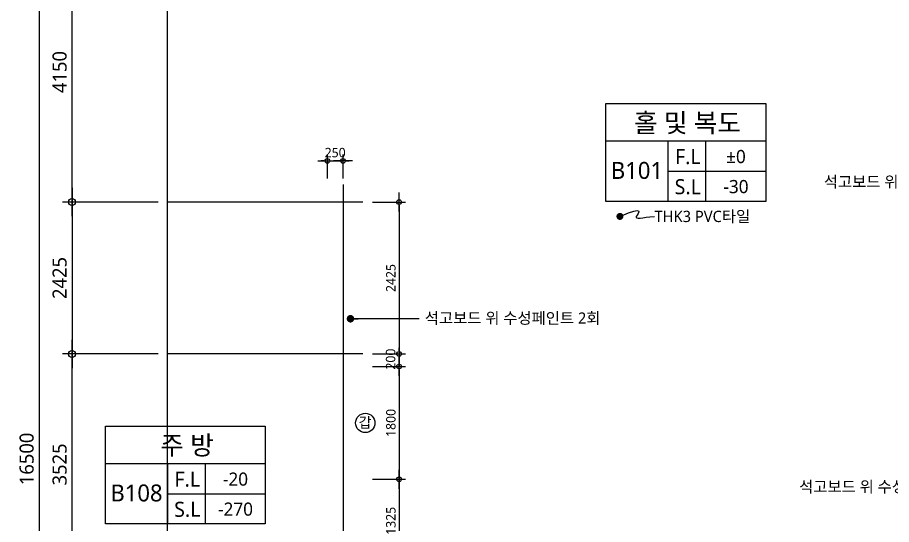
# Model space of a CAD drawing. Header units: millimetres. Extents: x 81033 to 452328, y -17390 to 42241.
# Drawn here: x 143956 to 157903, y 13278 to 21370 of the extents above; entities that cross this region are included whole.
import ezdxf
from ezdxf.enums import TextEntityAlignment as Align

# ---------------------------------------------------------------- set-up
doc = ezdxf.new("R2010")
doc.units = ezdxf.units.MM
doc.header["$LTSCALE"] = 100
doc.header["$MEASUREMENT"] = 0
doc.header["$PDSIZE"] = -10
doc.linetypes.add('CEN', pattern=[62, 60, -1, 0, -1])
doc.layers.get('0').update_dxf_attribs({"linetype": 'CONTINUOUS'})
doc.layers.get('Defpoints').update_dxf_attribs({"color": 171, "linetype": 'CONTINUOUS'})
for name, color, linetype in [('CEN(ST)', 1, 'CEN'), ('LED', 7, 'CONTINUOUS'), ('NDIM', 7, 'CONTINUOUS'), ('TEXT(MIN)', 7, 'CONTINUOUS'), ('TEXT(NOTE小)', 1, 'CONTINUOUS'), ('TEXT(실명)', 3, 'CONTINUOUS'), ('TEXT-기입', 6, 'CONTINUOUS'), ('TITLE', 7, 'CONTINUOUS')]:
    doc.layers.add(name, color=color, linetype=linetype)
doc.styles.add('CGS', font='cgse', dxfattribs={"bigfont": 'cgs'})
doc.styles.add('나눔바른고딕', font='NanumBarunGothic.ttf')
doc.dimstyles.new('NDIM 1200', dxfattribs={"dimscale": 75, "dimtxt": 3, "dimasz": 1, "dimexe": 2, "dimexo": 2, "dimgap": 1, "dimtad": 1, "dimdec": 0, "dimdsep": 46, "dimtxsty": 'CGS', "dimblk": 'DOT0', "dimcen": 1, "dimdle": 8, "dimclrd": 256, "dimclre": 256, "dimclrt": 256, "dimadec": 0, "dimazin": 0, "dimtfac": 1, "dimtdec": 0, "dimtix": 1, "dimtmove": 2, "dimatfit": 3, "dimldrblk": 'DOT0', "dimfxl": 1, "dimtolj": 1, "dimtzin": 0, "dimlwd": -1, "dimlwe": -1, "dimarcsym": 0})

# ---------------------------------------------------------------- blocks, each defined once
blk = doc.blocks.new('DOT0')
blk.add_line((-3, 0), (3, 0))
at = {"color": 6}
blk.add_circle((0, 0), 0.75, dxfattribs=at)
blk = doc.blocks.new('*D43')
at = {"layer": 'Defpoints', "color": 0, "ltscale": 0.4, "transparency": 16777216}
for p in [(146350, 18425), (144826, 16000), (146350, 16000)]:
    blk.add_point(p, dxfattribs=at)
at = {"layer": 'NDIM', "ltscale": 0.4, "transparency": 16777216}
for p, q in [((146200, 18425), (144676, 18425)), ((144826, 18350), (144826, 16075)), ((146200, 16000), (144676, 16000))]:
    blk.add_line(p, q, dxfattribs=at)
at = {"layer": 'NDIM', "ltscale": 0.4, "transparency": 16777216, "xscale": 75, "yscale": 75, "zscale": 75}
for p, rotation in [((144826, 18425), 90), ((144826, 16000), 270)]:
    blk.add_blockref('DOT0', p, dxfattribs=dict(at, rotation=rotation))
at = {"layer": 'NDIM', "ltscale": 0.4, "transparency": 16777216, "insert": (144629, 17212), "char_height": 225, "attachment_point": 5, "rotation": 90, "style": '나눔바른고딕'}
blk.add_mtext('\\A1;2425', dxfattribs=at)
blk = doc.blocks.new('*D44')
at = {"layer": 'Defpoints', "color": 0, "ltscale": 0.4, "transparency": 16777216}
for p in [(144826, 22575), (146350, 22575), (146350, 18425)]:
    blk.add_point(p, dxfattribs=at)
at = {"layer": 'NDIM', "ltscale": 0.4, "transparency": 16777216}
for p, q in [((146200, 22575), (144676, 22575)), ((144826, 18500), (144826, 22500)), ((146200, 18425), (144676, 18425))]:
    blk.add_line(p, q, dxfattribs=at)
at = {"layer": 'NDIM', "ltscale": 0.4, "transparency": 16777216, "xscale": 75, "yscale": 75, "zscale": 75}
for p, rotation in [((144826, 22575), 90), ((144826, 18425), 270)]:
    blk.add_blockref('DOT0', p, dxfattribs=dict(at, rotation=rotation))
at = {"layer": 'NDIM', "ltscale": 0.4, "transparency": 16777216, "insert": (144629, 20500), "char_height": 225, "attachment_point": 5, "rotation": 90, "style": '나눔바른고딕'}
blk.add_mtext('\\A1;4150', dxfattribs=at)
blk = doc.blocks.new('*D37')
at = {"layer": 'Defpoints', "color": 0, "ltscale": 0.4, "transparency": 16777216}
for p in [(146350, 22575), (144301, 6075), (146350, 6075)]:
    blk.add_point(p, dxfattribs=at)
at = {"layer": 'NDIM', "ltscale": 0.4, "transparency": 16777216}
for p, q in [((146200, 22575), (144151, 22575)), ((144301, 22500), (144301, 6150)), ((146200, 6075), (144151, 6075))]:
    blk.add_line(p, q, dxfattribs=at)
at = {"layer": 'NDIM', "ltscale": 0.4, "transparency": 16777216, "xscale": 75, "yscale": 75, "zscale": 75}
for p, rotation in [((144301, 22575), 90), ((144301, 6075), 270)]:
    blk.add_blockref('DOT0', p, dxfattribs=dict(at, rotation=rotation))
at = {"layer": 'NDIM', "ltscale": 0.4, "transparency": 16777216, "insert": (144103, 14325), "char_height": 225, "attachment_point": 5, "rotation": 90, "style": '나눔바른고딕'}
blk.add_mtext('\\A1;16500', dxfattribs=at)
blk = doc.blocks.new('*D39')
at = {"layer": 'Defpoints', "color": 0, "ltscale": 0.4, "transparency": 16777216}
for p in [(144826, 16000), (146350, 16000), (146350, 12475)]:
    blk.add_point(p, dxfattribs=at)
at = {"layer": 'NDIM', "ltscale": 0.4, "transparency": 16777216}
for p, q in [((146200, 16000), (144676, 16000)), ((144826, 12550), (144826, 15925)), ((146200, 12475), (144676, 12475))]:
    blk.add_line(p, q, dxfattribs=at)
at = {"layer": 'NDIM', "ltscale": 0.4, "transparency": 16777216, "xscale": 75, "yscale": 75, "zscale": 75}
for p, rotation in [((144826, 16000), 90), ((144826, 12475), 270)]:
    blk.add_blockref('DOT0', p, dxfattribs=dict(at, rotation=rotation))
at = {"layer": 'NDIM', "ltscale": 0.4, "transparency": 16777216, "insert": (144629, 14237), "char_height": 225, "attachment_point": 5, "rotation": 90, "style": '나눔바른고딕'}
blk.add_mtext('\\A1;3525', dxfattribs=at)
blk = doc.blocks.new('A$C51E23882')
at = {"layer": 'TITLE'}
blk.add_lwpolyline([(8500, 0), (0, 0), (0, 5200), (8500, 5200)], close=True, dxfattribs=at)
for points in [[(8500, 3200), (0, 3200)], [(3300, 3200), (3300, 0)], [(5300, 3200), (5300, 0)], [(3300, 1600), (8500, 1600)]]:
    blk.add_lwpolyline(points, dxfattribs=at)
at = {"layer": 'TITLE', "style": '나눔바른고딕'}
for s, p in [('F.L', (4352, 2378)), ('S.L', (4352, 778))]:
    blk.add_text(s, height=800, dxfattribs=at).set_placement(p, align=Align.MIDDLE)
blk = doc.blocks.new('*D383')
at = {"layer": 'Defpoints', "color": 0, "ltscale": 0.4, "transparency": 16777216}
for p in [(149521, 15800), (149521, 14000), (150046, 14000)]:
    blk.add_point(p, dxfattribs=at)
at = {"layer": 'NDIM', "ltscale": 0.4, "transparency": 16777216}
for p, q in [((149621, 15800), (150146, 15800)), ((150046, 15750), (150046, 14050)), ((149621, 14000), (150146, 14000))]:
    blk.add_line(p, q, dxfattribs=at)
at = {"layer": 'NDIM', "ltscale": 0.4, "transparency": 16777216, "xscale": 50, "yscale": 50, "zscale": 50}
for p, rotation in [((150046, 15800), 90), ((150046, 14000), 270)]:
    blk.add_blockref('DOT0', p, dxfattribs=dict(at, rotation=rotation))
at = {"layer": 'NDIM', "ltscale": 0.4, "transparency": 16777216, "insert": (149914, 14900), "char_height": 150, "attachment_point": 5, "rotation": 90, "style": '나눔바른고딕'}
blk.add_mtext('\\A1;1800', dxfattribs=at)
blk = doc.blocks.new('*D384')
at = {"layer": 'Defpoints', "color": 0, "ltscale": 0.4, "transparency": 16777216}
for p in [(149521, 14000), (149521, 12675), (150046, 12675)]:
    blk.add_point(p, dxfattribs=at)
at = {"layer": 'NDIM', "ltscale": 0.4, "transparency": 16777216}
for p, q in [((149621, 14000), (150146, 14000)), ((150046, 13950), (150046, 12725)), ((149621, 12675), (150146, 12675))]:
    blk.add_line(p, q, dxfattribs=at)
at = {"layer": 'NDIM', "ltscale": 0.4, "transparency": 16777216, "xscale": 50, "yscale": 50, "zscale": 50}
for p, rotation in [((150046, 14000), 90), ((150046, 12675), 270)]:
    blk.add_blockref('DOT0', p, dxfattribs=dict(at, rotation=rotation))
at = {"layer": 'NDIM', "ltscale": 0.4, "transparency": 16777216, "insert": (149914, 13337), "char_height": 150, "attachment_point": 5, "rotation": 90, "style": '나눔바른고딕'}
blk.add_mtext('\\A1;1325', dxfattribs=at)
blk = doc.blocks.new('*D385')
at = {"layer": 'Defpoints', "color": 0, "ltscale": 0.4, "transparency": 16777216}
for p in [(149521, 16000), (149521, 15800), (150046, 15800)]:
    blk.add_point(p, dxfattribs=at)
at = {"layer": 'NDIM', "ltscale": 0.4, "transparency": 16777216}
for p, q in [((150046, 16050), (150046, 16100)), ((149621, 16000), (150146, 16000)), ((150046, 16000), (150046, 15800)), ((149621, 15800), (150146, 15800)), ((150046, 15750), (150046, 15700))]:
    blk.add_line(p, q, dxfattribs=at)
at = {"layer": 'NDIM', "ltscale": 0.4, "transparency": 16777216, "xscale": 50, "yscale": 50, "zscale": 50}
for p, rotation in [((150046, 16000), 270), ((150046, 15800), 90)]:
    blk.add_blockref('DOT0', p, dxfattribs=dict(at, rotation=rotation))
at = {"layer": 'NDIM', "ltscale": 0.4, "transparency": 16777216, "insert": (149910, 15918), "char_height": 150, "attachment_point": 5, "rotation": 90, "style": '나눔바른고딕'}
blk.add_mtext('\\A1;200', dxfattribs=at)
blk = doc.blocks.new('_Dot')
at = {"color": 0, "linetype": 'ByBlock', "lineweight": -2}
blk.add_line((-0.5, 0), (-1, 0), dxfattribs=at)
at = {"color": 0, "linetype": 'ByBlock', "const_width": 0.5}
blk.add_lwpolyline([(-0.25, 0, 1), (0.25, 0, 1)], format="xyb", close=True, dxfattribs=at)
blk = doc.blocks.new('*D386')
at = {"layer": 'Defpoints', "color": 0, "ltscale": 0.4, "transparency": 16777216}
for p in [(149521, 18425), (149521, 16000), (150046, 16000)]:
    blk.add_point(p, dxfattribs=at)
at = {"layer": 'NDIM', "ltscale": 0.4, "transparency": 16777216}
for p, q in [((149621, 18425), (150146, 18425)), ((150046, 18375), (150046, 16050)), ((149621, 16000), (150146, 16000))]:
    blk.add_line(p, q, dxfattribs=at)
at = {"layer": 'NDIM', "ltscale": 0.4, "transparency": 16777216, "xscale": 50, "yscale": 50, "zscale": 50}
for p, rotation in [((150046, 18425), 90), ((150046, 16000), 270)]:
    blk.add_blockref('DOT0', p, dxfattribs=dict(at, rotation=rotation))
at = {"layer": 'NDIM', "ltscale": 0.4, "transparency": 16777216, "insert": (149914, 17212), "char_height": 150, "attachment_point": 5, "rotation": 90, "style": '나눔바른고딕'}
blk.add_mtext('\\A1;2425', dxfattribs=at)
blk = doc.blocks.new('*D387')
at = {"layer": 'Defpoints', "color": 0, "ltscale": 0.4, "transparency": 16777216}
for p in [(149150, 19081), (148900, 18703), (149150, 18703)]:
    blk.add_point(p, dxfattribs=at)
at = {"layer": 'NDIM', "ltscale": 0.4, "transparency": 16777216}
for p, q in [((148900, 18803), (148900, 19181)), ((149150, 18803), (149150, 19181)), ((148850, 19081), (148800, 19081)), ((148900, 19081), (149150, 19081)), ((149200, 19081), (149250, 19081))]:
    blk.add_line(p, q, dxfattribs=at)
at = {"layer": 'NDIM', "ltscale": 0.4, "transparency": 16777216, "xscale": 50, "yscale": 50, "zscale": 50}
blk.add_blockref('DOT0', (148900, 19081), dxfattribs=at)
at = {"layer": 'NDIM', "ltscale": 0.4, "transparency": 16777216, "xscale": 50, "yscale": 50, "zscale": 50, "rotation": 180}
blk.add_blockref('DOT0', (149150, 19081), dxfattribs=at)
at = {"layer": 'NDIM', "ltscale": 0.4, "transparency": 16777216, "insert": (149025, 19213), "char_height": 150, "attachment_point": 5, "style": '나눔바른고딕'}
blk.add_mtext('\\A1;250', dxfattribs=at)
blk = doc.blocks.new('갑종방화문표기')
at = {"layer": 'TEXT(NOTE小)'}
blk.add_circle((0, 0), 150, dxfattribs=at)
at = {"layer": 'TEXT(NOTE小)', "style": '나눔바른고딕'}
blk.add_text('갑', height=160, dxfattribs=at).set_placement((-2, 7), align=Align.MIDDLE_CENTER)

msp = doc.modelspace()

# ---------------------------------------------------------------- linework, layer by layer
at = {"ltscale": 10000}
msp.add_line((150363.8, 16561.6), (149269.4, 16561.6), dxfattribs=at)
at = {"layer": 'CEN(ST)', "ltscale": 10000}
for p, q in [((149150, 18703.2), (149150, 11800.2)), ((149464.1, 18424.8), (146350, 18424.8)), ((149464.1, 15999.8), (146350, 15999.8))]:
    msp.add_line(p, q, dxfattribs=at)
at = {"layer": 'Defpoints', "ltscale": 10000}
msp.add_lwpolyline([(146350, 35624.8), (165850, 35624.8), (165850, 4574.8), (146350, 4574.8)], close=True, dxfattribs=at)
at = {"layer": 'LED'}
msp.add_lwpolyline([(153569.1, 18195.3), (153703, 18251.1), (153791.7, 18281.2), (153843.4, 18290.5), (153866.2, 18283.7), (153868.1, 18265.8), (153857.4, 18241.5), (153842, 18215.8), (153830.1, 18193.5), (153828.5, 18178.3), (153838.2, 18170.1), (153859, 18167.6), (153890.7, 18169.4), (153932.9, 18174.4), (153985.4, 18181.3), (154048, 18188.6), (154120.3, 18195.3)], dxfattribs=at)
at = {"layer": 'LED', "const_width": 56.2}
msp.add_lwpolyline([(153569.1, 18223.4, -1), (153569.1, 18167.2, -1)], format="xyb", close=True, dxfattribs=at)

# ---------------------------------------------------------------- block references
for name, p, xscale, yscale, zscale in [('A$C51E23882', (153345.9, 18435.5), 0.3, 0.3, 0.3), ('갑종방화문표기', (149505.8, 14898.9), 1.030731055544951, 1.030731055544951, 1.030731055544951), ('A$C51E23882', (145360, 13287.5), 0.3, 0.3, 0.3)]:
    msp.add_blockref(name, p, dxfattribs=dict(xscale=xscale, yscale=yscale, zscale=zscale))
at = {"layer": 'NDIM', "ltscale": 10000, "xscale": -120, "yscale": 120, "zscale": 120}
msp.add_blockref('_Dot', (149269.4, 16561.6), dxfattribs=at)

# ---------------------------------------------------------------- texts
at = {"layer": 'TEXT(MIN)', "style": '나눔바른고딕'}
for s, p in [(' 석고보드 위 수성페인트 2회', (159624.4, 18747.5)), ('석고보드 위 수성페인트 2회', (153257.7, 16572.6)), ('석고보드 위 수성페인트 2회', (159230.4, 13881.6))]:
    msp.add_text(s, height=180, dxfattribs=at).set_placement(p, align=Align.MIDDLE_RIGHT)
msp.add_text('THK3 PVC타일', height=180, dxfattribs=at).set_placement((154120.3, 18195.3), align=Align.MIDDLE_LEFT)
at = {"layer": 'TEXT(실명)', "style": '나눔바른고딕'}
for s, p in [('홀 및 복도', (154647.2, 19693.7)), ('주 방', (146661.3, 14545.8))]:
    msp.add_text(s, height=300, dxfattribs=at).set_placement(p, align=Align.MIDDLE)
at = {"layer": 'TEXT-기입', "style": '나눔바른고딕'}
for s, height, p in [('±0', 210, (155420.5, 19151)), ('B101', 270, (153840.9, 18929.8)), ('-30', 210, (155420.7, 18671.9)), ('-20', 210, (147434.6, 14003)), ('B108', 270, (145855, 13781.9)), ('-270', 210, (147434.9, 13523.9))]:
    msp.add_text(s, height=height, dxfattribs=at).set_placement(p, align=Align.MIDDLE)

# ---------------------------------------------------------------- dimensions: what is measured, and where the dimension line sits
at = {"layer": 'NDIM', "ltscale": 0.4}
for base, p1, p2, angle, override, picture, middle in [((144300.7, 6074.8), (146350, 22574.8), (146350, 6074.8), 270, {"dimtxsty": '나눔바른고딕'}, '*D37', (144103.4, 14324.8)), ((144825.7, 22574.8), (146350, 18424.8), (146350, 22574.8), 90, {"dimtxsty": '나눔바른고딕'}, '*D44', (144628.6, 20499.8)), ((144825.7, 15999.8), (146350, 18424.8), (146350, 15999.8), 270, {"dimtxsty": '나눔바른고딕'}, '*D43', (144629, 17212.3)), ((150045.6, 15999.8), (149520.6, 18424.8), (149520.6, 15999.8), 270, {"dimscale": 50, "dimtxsty": '나눔바른고딕'}, '*D386', (149914.5, 17212.3)), ((144825.7, 15999.8), (146350, 12474.8), (146350, 15999.8), 90, {"dimtxsty": '나눔바른고딕'}, '*D39', (144628.9, 14237.3)), ((150045.6, 13999.8), (149520.6, 15799.8), (149520.6, 13999.8), 270, {"dimscale": 50, "dimtxsty": '나눔바른고딕'}, '*D383', (149914.2, 14899.8)), ((150045.6, 12674.8), (149520.6, 13999.8), (149520.6, 12674.8), 270, {"dimscale": 50, "dimtxsty": '나눔바른고딕'}, '*D384', (149914.4, 13337.3))]:
    dim = msp.add_linear_dim(base=base, p1=p1, p2=p2, angle=angle, dimstyle='NDIM 1200', override=override, dxfattribs=at)
    dim.commit()
    dim.dimension.update_dxf_attribs({"geometry": picture, "text_midpoint": middle})
dim = msp.add_linear_dim(base=(149150, 19081.2), p1=(148900, 18703.2), p2=(149150, 18703.2), dimstyle='NDIM 1200', override={"dimscale": 50, "dimtxsty": '나눔바른고딕'}, dxfattribs=at)
dim.commit()
dim.dimension.update_dxf_attribs({"geometry": '*D387', "text_midpoint": (149025, 19212.6)})
dim = msp.add_linear_dim(base=(150045.6, 15799.8), p1=(149520.6, 15999.8), p2=(149520.6, 15799.8), angle=270, dimstyle='NDIM 1200', override={"dimscale": 50, "dimtxsty": '나눔바른고딕'}, dxfattribs=at)
dim.commit()
dim.dimension.update_dxf_attribs({"geometry": '*D385', "text_midpoint": (149909.9, 15917.8), "dimtype": 160})

doc.saveas('drawing.dxf')
